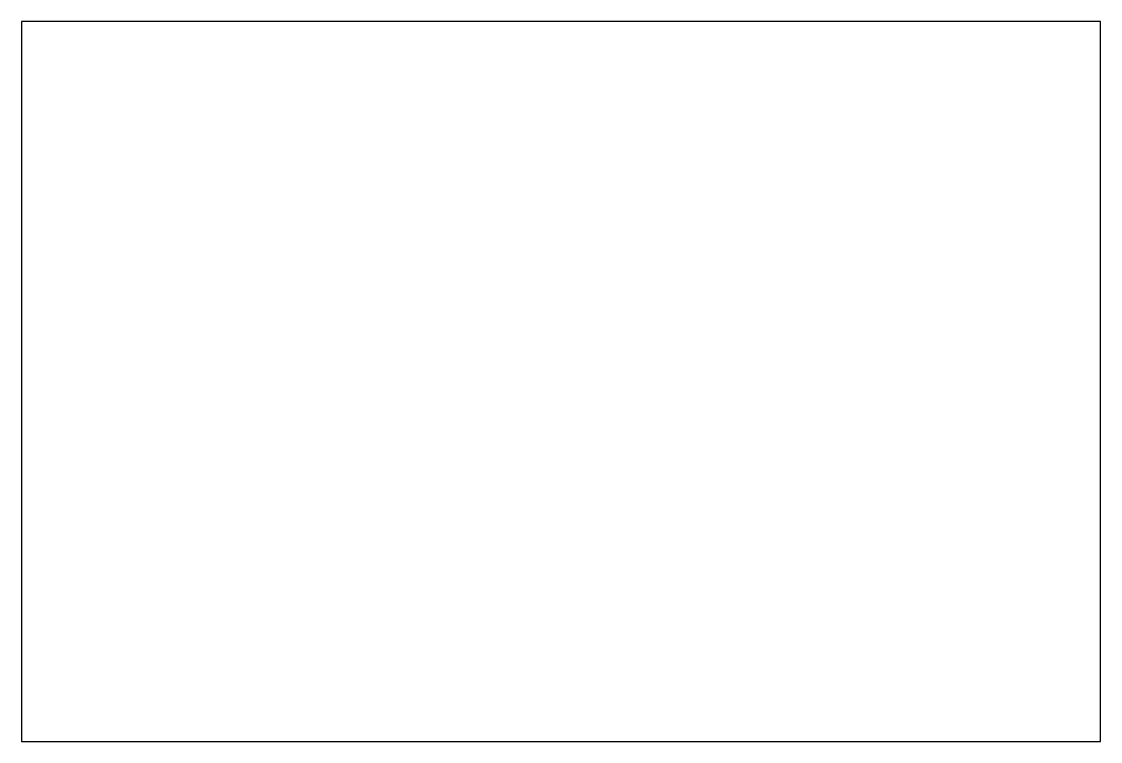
# Model space of a CAD drawing. Header units: millimetres. Extents: x 0 to 400, y 0 to 267.
import ezdxf

# ---------------------------------------------------------------- set-up
doc = ezdxf.new("R2010")
doc.units = ezdxf.units.MM
doc.layers.add('CUT', color=7, linetype='CONTINUOUS')

msp = doc.modelspace()

# ---------------------------------------------------------------- linework, layer by layer
at = {"layer": 'CUT'}
msp.add_lwpolyline([(400, 266.8), (0, 266.8), (0, 0), (400, 0)], close=True, dxfattribs=at)

doc.saveas('drawing.dxf')
